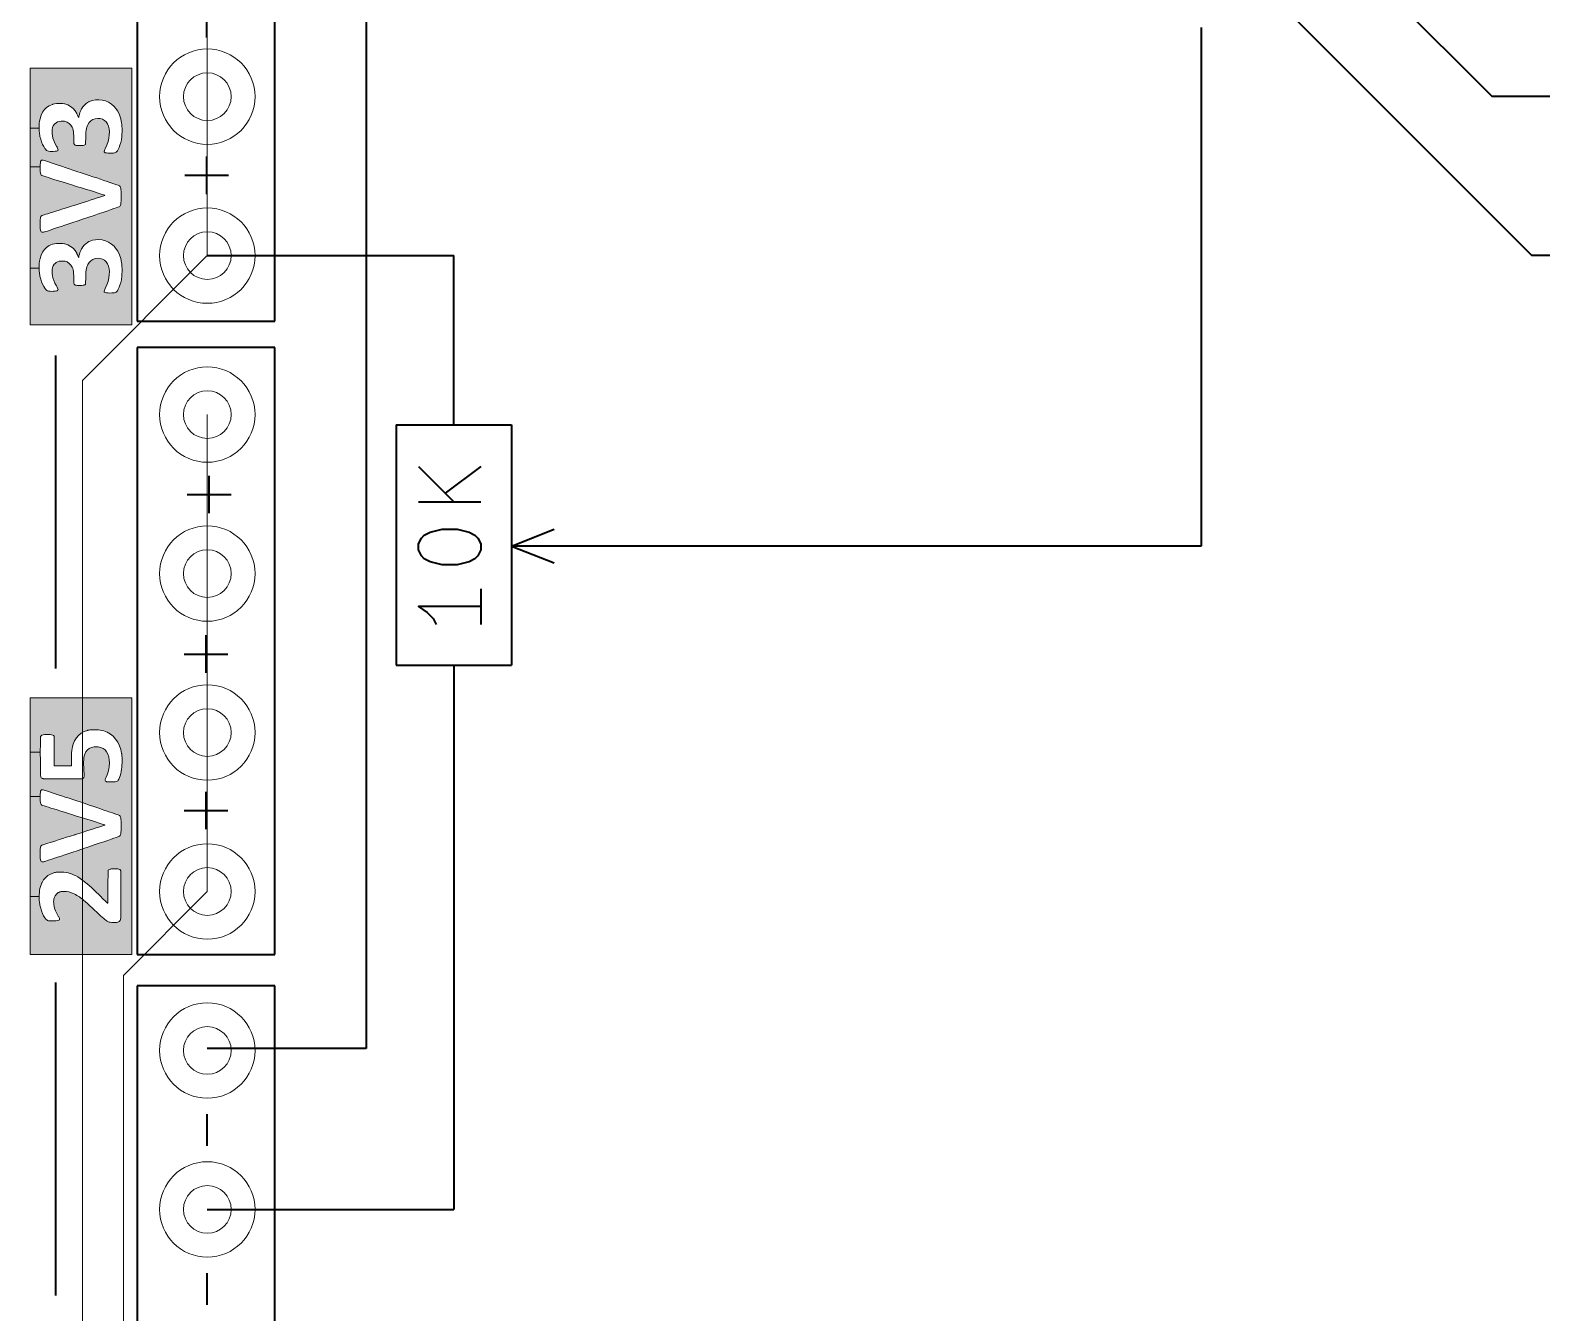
# Model space of a CAD drawing. Header units: millimetres. Extents: x 0 to 100, y -70 to 0.
# Drawn here: x 41.84 to 65.99, y -54.82 to -34.33 of the extents above; entities that cross this region are included whole.
import ezdxf

# ---------------------------------------------------------------- set-up
doc = ezdxf.new("R2010")
doc.units = ezdxf.units.MM
doc.layers.add('application board F.Cu', color=8, linetype='Continuous', lineweight=18, true_color=0x777779)
doc.layers.add('application board F.Silkscreen', color=18, linetype='Continuous', lineweight=40, true_color=0x000000)

msp = doc.modelspace()

# ---------------------------------------------------------------- hatches: boundary and pattern name
at = {"layer": 'application board F.Silkscreen', "lineweight": 0, "transparency": 33554687}
msp.add_hatch(color=256, dxfattribs=at).paths.add_polyline_path([(41.840269, -34.939627), (43.464467, -34.939627), (43.464467, -39.040372), (41.840269, -39.040372), (41.840269, -38.133614), (41.983349, -38.133614), (41.984986, -38.175696), (41.988233, -38.215421), (41.993009, -38.24996), (41.995803, -38.263788), (42.007632, -38.308303), (42.022034, -38.351442), (42.038281, -38.39155), (42.055648, -38.426975), (42.073407, -38.456062), (42.088529, -38.47484), (42.102156, -38.487167), (42.116766, -38.495876), (42.134181, -38.501427), (42.156221, -38.504279), (42.184708, -38.504895), (42.205454, -38.504388), (42.236512, -38.502491), (42.259103, -38.499092), (42.274157, -38.49386), (42.282605, -38.486465), (42.285378, -38.476577), (42.285384, -38.47599), (42.283149, -38.467927), (42.277088, -38.453788), (42.268165, -38.43567), (42.258883, -38.418408), (42.234098, -38.371507), (42.215295, -38.329746), (42.201937, -38.291397), (42.193488, -38.254729), (42.18941, -38.218014), (42.188854, -38.192759), (42.191092, -38.154267), (42.19747, -38.122597), (42.208652, -38.095759), (42.225305, -38.071763), (42.231794, -38.064471), (42.25291, -38.045068), (42.275182, -38.031801), (42.300845, -38.023824), (42.332136, -38.020289), (42.349414, -38.019921), (42.371984, -38.020159), (42.388188, -38.02128), (42.401127, -38.023894), (42.413902, -38.028612), (42.428481, -38.035485), (42.462453, -38.057368), (42.490405, -38.086491), (42.510277, -38.118871), (42.519284, -38.139992), (42.526109, -38.162816), (42.530986, -38.188933), (42.534148, -38.219933), (42.53583, -38.257406), (42.536271, -38.295487), (42.536344, -38.326059), (42.53661, -38.348647), (42.537242, -38.364738), (42.53841, -38.375818), (42.540288, -38.383374), (42.543047, -38.388893), (42.546859, -38.39386), (42.54777, -38.394928), (42.552656, -38.400278), (42.557694, -38.404), (42.564645, -38.406439), (42.575273, -38.407946), (42.591341, -38.408867), (42.614609, -38.409551), (42.62284, -38.409751), (42.657363, -38.409913), (42.683503, -38.40836), (42.702228, -38.404862), (42.714507, -38.399189), (42.721309, -38.391112), (42.722973, -38.386033), (42.723761, -38.378124), (42.724652, -38.362339), (42.725579, -38.340273), (42.72648, -38.31352), (42.727287, -38.283672), (42.727473, -38.275626), (42.72888, -38.231518), (42.731127, -38.195141), (42.734511, -38.16477), (42.739325, -38.138681), (42.745864, -38.115151), (42.754422, -38.092454), (42.761399, -38.076925), (42.782483, -38.042851), (42.809891, -38.015185), (42.842497, -37.994488), (42.879176, -37.981318), (42.918803, -37.976235), (42.957599, -37.979309), (42.994541, -37.990263), (43.02632, -38.008596), (43.052842, -38.033685), (43.07401, -38.064907), (43.089729, -38.101641), (43.099903, -38.143263), (43.104436, -38.189152), (43.103234, -38.238684), (43.096201, -38.291238), (43.083241, -38.34619), (43.064258, -38.402918), (43.039158, -38.4608), (43.033313, -38.472624), (43.025939, -38.4893), (43.021882, -38.502856), (43.021654, -38.509818), (43.027481, -38.518362), (43.039335, -38.524573), (43.058092, -38.52866), (43.084627, -38.530832), (43.111689, -38.531331), (43.143929, -38.530934), (43.168418, -38.529536), (43.186852, -38.526821), (43.200926, -38.522476), (43.212335, -38.516186), (43.218358, -38.511558), (43.232691, -38.495229), (43.247192, -38.470839), (43.261321, -38.439771), (43.274537, -38.403407), (43.286297, -38.363131), (43.296061, -38.320325), (43.29866, -38.306405), (43.303229, -38.272148), (43.306279, -38.231565), (43.307784, -38.187548), (43.307719, -38.142986), (43.306058, -38.100771), (43.302775, -38.063793), (43.300936, -38.050701), (43.286223, -37.982079), (43.265188, -37.919406), (43.238048, -37.863154), (43.205018, -37.813796), (43.17889, -37.783988), (43.137732, -37.748283), (43.0918, -37.719564), (43.042318, -37.698055), (42.990507, -37.683982), (42.937591, -37.677569), (42.884794, -37.679042), (42.833337, -37.688625), (42.784443, -37.706544), (42.777173, -37.710083), (42.754453, -37.724301), (42.729434, -37.744468), (42.704472, -37.768285), (42.681922, -37.793453), (42.66414, -37.817672), (42.660144, -37.824309), (42.646883, -37.851145), (42.634725, -37.881886), (42.625002, -37.912733), (42.619049, -37.939888), (42.618698, -37.942363), (42.615752, -37.957952), (42.612401, -37.96452), (42.608892, -37.961917), (42.605523, -37.950249), (42.602091, -37.939141), (42.595535, -37.922516), (42.587038, -37.903293), (42.583326, -37.89546), (42.557716, -37.853188), (42.524846, -37.816461), (42.485565, -37.785928), (42.440719, -37.762236), (42.391156, -37.746036), (42.386849, -37.745047), (42.359896, -37.740881), (42.327824, -37.738776), (42.293315, -37.738643), (42.259053, -37.740389), (42.227723, -37.743922), (42.202006, -37.749152), (42.19411, -37.75162), (42.145065, -37.773503), (42.102701, -37.801704), (42.066859, -37.836433), (42.037379, -37.877898), (42.037001, -37.878684), (42.014102, -37.92631), (41.996868, -37.981878), (41.988901, -38.02151), (41.985226, -38.053692), (41.983402, -38.092003), (41.983349, -38.133614), (41.840269, -38.133614), (41.840269, -36.515104), (41.997266, -36.515104), (41.998058, -36.552782), (42.000336, -36.587835), (42.003827, -36.614426), (42.008776, -36.633512), (42.015423, -36.64605), (42.023359, -36.652683), (42.02896, -36.654649), (42.043017, -36.659234), (42.06494, -36.666253), (42.09414, -36.675522), (42.130028, -36.686855), (42.172013, -36.700066), (42.219506, -36.714971), (42.271918, -36.731385), (42.328659, -36.749122), (42.38914, -36.767996), (42.45277, -36.787824), (42.51896, -36.808419), (42.531618, -36.812354), (42.598106, -36.833039), (42.662064, -36.852973), (42.72291, -36.871972), (42.780063, -36.889854), (42.832941, -36.906434), (42.880962, -36.921531), (42.923545, -36.93496), (42.960107, -36.946539), (42.990068, -36.956084), (43.012844, -36.963412), (43.027856, -36.96834), (43.034519, -36.970685), (43.0348, -36.970828), (43.03087, -36.972646), (43.018479, -36.977103), (42.998203, -36.984013), (42.970621, -36.993189), (42.936309, -37.004443), (42.895845, -37.017589), (42.849806, -37.03244), (42.79877, -37.04881), (42.743313, -37.066511), (42.684014, -37.085356), (42.62145, -37.10516), (42.556198, -37.125734), (42.551802, -37.127117), (42.485712, -37.147923), (42.421801, -37.168067), (42.360694, -37.18735), (42.303015, -37.205575), (42.249387, -37.222544), (42.200435, -37.238059), (42.156781, -37.251922), (42.119051, -37.263935), (42.087868, -37.2739), (42.063856, -37.28162), (42.047638, -37.286895), (42.039879, -37.289515), (42.027531, -37.294546), (42.017967, -37.300264), (42.010835, -37.307873), (42.00578, -37.318581), (42.002448, -37.333592), (42.000485, -37.354115), (41.999538, -37.381353), (41.999253, -37.416515), (41.999243, -37.428012), (41.999579, -37.468812), (42.000876, -37.500984), (42.003569, -37.525357), (42.008094, -37.542761), (42.014884, -37.554023), (42.024375, -37.559972), (42.037001, -37.561436), (42.053198, -37.559246), (42.066455, -37.556095), (42.074246, -37.553728), (42.090454, -37.548526), (42.114517, -37.540675), (42.145878, -37.530362), (42.183975, -37.517771), (42.228249, -37.50309), (42.27814, -37.486504), (42.33309, -37.4682), (42.392537, -37.448363), (42.455922, -37.42718), (42.522686, -37.404837), (42.592269, -37.38152), (42.66411, -37.357415), (42.677846, -37.352803), (42.774909, -37.320157), (42.863478, -37.290264), (42.943504, -37.26314), (43.014938, -37.238802), (43.077731, -37.217269), (43.131833, -37.198556), (43.177195, -37.18268), (43.213768, -37.169659), (43.241504, -37.15951), (43.260352, -37.15225), (43.270265, -37.147896), (43.271746, -37.146943), (43.278292, -37.138288), (43.283455, -37.126226), (43.28735, -37.109781), (43.290093, -37.087978), (43.291797, -37.059844), (43.292578, -37.024403), (43.292551, -36.98068), (43.29246, -36.971059), (43.291957, -36.933805), (43.291272, -36.904775), (43.290317, -36.882723), (43.289007, -36.866403), (43.287257, -36.854568), (43.284979, -36.845972), (43.283567, -36.842391), (43.275713, -36.82918), (43.26636, -36.819136), (43.264797, -36.818036), (43.258536, -36.815406), (43.243927, -36.810019), (43.221614, -36.802092), (43.192241, -36.791839), (43.156452, -36.779477), (43.11489, -36.765221), (43.111689, -36.764129), (43.068201, -36.749287), (43.017027, -36.73189), (42.962013, -36.713248), (42.903803, -36.693574), (42.84304, -36.673085), (42.78037, -36.651996), (42.716435, -36.630524), (42.651879, -36.608884), (42.587348, -36.587291), (42.523484, -36.565962), (42.460931, -36.545112), (42.400334, -36.524956), (42.342337, -36.505712), (42.287583, -36.487593), (42.236717, -36.470816), (42.190383, -36.455597), (42.149224, -36.44215), (42.113884, -36.430693), (42.085008, -36.421441), (42.063239, -36.414609), (42.049222, -36.410414), (42.043885, -36.409081), (42.029142, -36.408293), (42.019857, -36.410954), (42.014063, -36.415959), (42.007014, -36.429221), (42.001788, -36.45082), (41.998501, -36.479774), (41.997266, -36.515104), (41.840269, -36.515104), (41.840269, -35.898566), (41.983349, -35.898566), (41.984986, -35.940648), (41.988233, -35.980373), (41.993009, -36.014911), (41.995803, -36.028739), (42.007632, -36.073255), (42.022034, -36.116393), (42.038281, -36.156502), (42.055648, -36.191926), (42.073407, -36.221014), (42.088529, -36.239792), (42.102156, -36.252119), (42.116766, -36.260827), (42.134181, -36.266378), (42.156221, -36.269231), (42.184708, -36.269846), (42.205454, -36.26934), (42.236512, -36.267442), (42.259103, -36.264043), (42.274157, -36.258811), (42.282605, -36.251417), (42.285378, -36.241528), (42.285384, -36.240942), (42.283149, -36.232878), (42.277088, -36.21874), (42.268165, -36.200622), (42.258883, -36.183359), (42.234098, -36.136458), (42.215295, -36.094698), (42.201937, -36.056349), (42.193488, -36.019681), (42.18941, -35.982965), (42.188854, -35.95771), (42.191092, -35.919219), (42.19747, -35.887549), (42.208652, -35.86071), (42.225305, -35.836714), (42.231794, -35.829423), (42.25291, -35.810019), (42.275182, -35.796752), (42.300845, -35.788775), (42.332136, -35.78524), (42.349414, -35.784873), (42.371984, -35.785111), (42.388188, -35.786232), (42.401127, -35.788846), (42.413902, -35.793564), (42.428481, -35.800437), (42.462453, -35.82232), (42.490405, -35.851442), (42.510277, -35.883823), (42.519284, -35.904944), (42.526109, -35.927768), (42.530986, -35.953885), (42.534148, -35.984885), (42.53583, -36.022357), (42.536271, -36.060438), (42.536344, -36.091011), (42.53661, -36.113599), (42.537242, -36.12969), (42.53841, -36.14077), (42.540288, -36.148326), (42.543047, -36.153844), (42.546859, -36.158812), (42.54777, -36.159879), (42.552656, -36.16523), (42.557694, -36.168951), (42.564645, -36.171391), (42.575273, -36.172897), (42.591341, -36.173818), (42.614609, -36.174502), (42.62284, -36.174703), (42.657363, -36.174865), (42.683503, -36.173312), (42.702228, -36.169813), (42.714507, -36.16414), (42.721309, -36.156063), (42.722973, -36.150985), (42.723761, -36.143075), (42.724652, -36.127291), (42.725579, -36.105225), (42.72648, -36.078471), (42.727287, -36.048624), (42.727473, -36.040578), (42.72888, -35.99647), (42.731127, -35.960092), (42.734511, -35.929721), (42.739325, -35.903633), (42.745864, -35.880102), (42.754422, -35.857406), (42.761399, -35.841876), (42.782483, -35.807803), (42.809891, -35.780137), (42.842497, -35.759439), (42.879176, -35.746269), (42.918803, -35.741187), (42.957599, -35.74426), (42.994541, -35.755214), (43.02632, -35.773547), (43.052842, -35.798636), (43.07401, -35.829859), (43.089729, -35.866592), (43.099903, -35.908215), (43.104436, -35.954103), (43.103234, -36.003636), (43.096201, -36.056189), (43.083241, -36.111141), (43.064258, -36.16787), (43.039158, -36.225752), (43.033313, -36.237575), (43.025939, -36.254252), (43.021882, -36.267807), (43.021654, -36.274769), (43.027481, -36.283314), (43.039335, -36.289525), (43.058092, -36.293612), (43.084627, -36.295783), (43.111689, -36.296282), (43.143929, -36.295886), (43.168418, -36.294488), (43.186852, -36.291773), (43.200926, -36.287428), (43.212335, -36.281138), (43.218358, -36.276509), (43.232691, -36.26018), (43.247192, -36.23579), (43.261321, -36.204722), (43.274537, -36.168359), (43.286297, -36.128083), (43.296061, -36.085277), (43.29866, -36.071357), (43.303229, -36.0371), (43.306279, -35.996517), (43.307784, -35.9525), (43.307719, -35.907938), (43.306058, -35.865723), (43.302775, -35.828745), (43.300936, -35.815652), (43.286223, -35.74703), (43.265188, -35.684357), (43.238048, -35.628105), (43.205018, -35.578747), (43.17889, -35.548939), (43.137732, -35.513235), (43.0918, -35.484515), (43.042318, -35.463007), (42.990507, -35.448933), (42.937591, -35.442521), (42.884794, -35.443994), (42.833337, -35.453577), (42.784443, -35.471496), (42.777173, -35.475034), (42.754453, -35.489252), (42.729434, -35.50942), (42.704472, -35.533237), (42.681922, -35.558404), (42.66414, -35.582624), (42.660144, -35.589261), (42.646883, -35.616097), (42.634725, -35.646837), (42.625002, -35.677684), (42.619049, -35.70484), (42.618698, -35.707314), (42.615752, -35.722904), (42.612401, -35.729471), (42.608892, -35.726868), (42.605523, -35.7152), (42.602091, -35.704092), (42.595535, -35.687467), (42.587038, -35.668244), (42.583326, -35.660412), (42.557716, -35.61814), (42.524846, -35.581413), (42.485565, -35.550879), (42.440719, -35.527188), (42.391156, -35.510988), (42.386849, -35.509998), (42.359896, -35.505832), (42.327824, -35.503728), (42.293315, -35.503594), (42.259053, -35.50534), (42.227723, -35.508874), (42.202006, -35.514103), (42.19411, -35.516571), (42.145065, -35.538455), (42.102701, -35.566656), (42.066859, -35.601384), (42.037379, -35.642849), (42.014102, -35.691261), (41.996868, -35.74683), (41.988901, -35.786462), (41.985226, -35.818643), (41.983402, -35.856954), (41.983349, -35.898566), (41.840269, -35.898566)], flags=0)
at = {"layer": 'application board F.Silkscreen', "lineweight": 5, "transparency": 33554687}
msp.add_hatch(color=256, dxfattribs=at).paths.add_polyline_path([(41.840269, -44.999627), (43.464467, -44.999627), (43.464467, -49.100372), (41.840269, -49.100372), (41.840269, -48.174627), (41.984902, -48.174627), (41.984979, -48.208568), (41.985502, -48.235221), (41.986638, -48.256762), (41.988557, -48.27537), (41.991428, -48.293221), (41.995419, -48.312495), (41.9957, -48.313751), (42.007508, -48.359799), (42.021761, -48.404327), (42.037794, -48.445774), (42.05494, -48.482578), (42.072534, -48.513179), (42.089909, -48.536016), (42.09099, -48.537167), (42.102999, -48.548014), (42.116358, -48.555853), (42.132684, -48.561039), (42.153596, -48.563928), (42.180713, -48.564875), (42.214355, -48.56428), (42.250106, -48.562307), (42.276987, -48.558714), (42.295528, -48.553051), (42.306256, -48.544868), (42.309699, -48.533715), (42.306387, -48.519144), (42.296848, -48.500703), (42.294149, -48.496369), (42.277925, -48.468817), (42.26149, -48.437327), (42.246387, -48.405121), (42.234157, -48.375423), (42.228575, -48.359302), (42.222436, -48.333812), (42.217809, -48.30319), (42.215675, -48.278236), (42.214728, -48.253474), (42.215254, -48.234649), (42.21757, -48.218297), (42.221993, -48.200957), (42.223076, -48.197334), (42.238097, -48.162684), (42.260165, -48.134346), (42.289214, -48.112397), (42.298574, -48.107415), (42.310902, -48.101702), (42.321818, -48.09791), (42.333773, -48.09565), (42.349221, -48.094535), (42.370614, -48.094178), (42.382457, -48.094161), (42.42241, -48.095692), (42.457475, -48.10079), (42.491113, -48.110293), (42.526786, -48.125036), (42.543252, -48.133014), (42.564877, -48.144153), (42.585204, -48.155401), (42.604988, -48.167362), (42.624983, -48.180639), (42.645943, -48.195835), (42.668624, -48.213555), (42.69378, -48.234401), (42.722165, -48.258978), (42.754535, -48.287889), (42.791643, -48.321737), (42.834244, -48.361126), (42.869533, -48.393995), (42.902697, -48.424807), (42.934614, -48.454188), (42.964437, -48.481377), (42.99132, -48.505614), (43.014415, -48.526138), (43.032876, -48.54219), (43.045855, -48.553009), (43.051024, -48.556926), (43.069171, -48.567788), (43.088821, -48.577254), (43.101077, -48.581786), (43.118505, -48.585221), (43.142116, -48.587564), (43.16894, -48.588765), (43.196007, -48.588774), (43.220347, -48.587538), (43.238991, -48.585007), (43.242261, -48.584209), (43.26278, -48.573956), (43.27787, -48.557114), (43.284577, -48.540736), (43.285161, -48.533631), (43.28573, -48.5178), (43.286274, -48.49399), (43.286786, -48.462944), (43.287257, -48.425409), (43.287681, -48.382129), (43.28805, -48.333849), (43.288354, -48.281316), (43.288587, -48.225273), (43.288741, -48.166467), (43.288777, -48.143188), (43.288855, -48.073927), (43.288894, -48.013516), (43.28888, -47.961334), (43.288802, -47.916759), (43.288648, -47.879172), (43.288404, -47.847952), (43.288059, -47.822476), (43.2876, -47.802126), (43.287015, -47.78628), (43.286291, -47.774316), (43.285416, -47.765615), (43.284377, -47.759556), (43.283163, -47.755517), (43.281761, -47.752878), (43.280975, -47.751878), (43.271349, -47.743835), (43.257813, -47.7381), (43.238964, -47.734387), (43.213402, -47.73241), (43.183015, -47.731879), (43.15755, -47.732089), (43.13928, -47.732925), (43.125936, -47.734694), (43.115249, -47.737703), (43.104948, -47.742261), (43.104406, -47.742533), (43.083277, -47.753188), (43.082054, -48.017179), (43.081764, -48.066194), (43.081372, -48.112256), (43.080891, -48.154516), (43.080338, -48.192123), (43.079729, -48.22423), (43.079078, -48.249986), (43.0784, -48.268544), (43.077713, -48.279054), (43.07725, -48.28117), (43.072936, -48.277963), (43.063107, -48.269045), (43.048876, -48.255476), (43.031352, -48.238313), (43.01218, -48.219155), (42.94542, -48.152625), (42.884015, -48.093152), (42.827479, -48.040336), (42.775331, -47.993776), (42.727086, -47.953072), (42.682261, -47.917822), (42.640373, -47.887628), (42.600938, -47.862087), (42.563473, -47.840801), (42.543046, -47.830528), (42.509039, -47.815196), (42.478255, -47.80376), (42.448057, -47.795618), (42.41581, -47.79017), (42.37888, -47.786816), (42.344383, -47.785242), (42.314098, -47.784425), (42.290999, -47.784307), (42.272816, -47.785036), (42.257281, -47.786757), (42.242124, -47.789618), (42.229265, -47.792694), (42.188646, -47.805004), (42.154382, -47.820402), (42.123463, -47.840575), (42.092877, -47.867212), (42.088212, -47.87179), (42.068589, -47.892138), (42.053956, -47.909833), (42.041929, -47.92816), (42.037001, -47.937443), (42.03012, -47.950405), (42.02799, -47.954756), (42.013718, -47.98614), (42.002849, -48.015321), (41.994967, -48.044423), (41.989657, -48.07557), (41.986501, -48.110883), (41.985084, -48.152486), (41.984902, -48.174627), (41.840269, -48.174627), (41.840269, -46.575104), (41.997266, -46.575104), (41.998058, -46.612782), (42.000336, -46.647835), (42.003827, -46.674426), (42.008776, -46.693512), (42.015423, -46.70605), (42.023359, -46.712683), (42.02896, -46.714649), (42.043017, -46.719234), (42.06494, -46.726253), (42.09414, -46.735522), (42.130028, -46.746855), (42.172013, -46.760066), (42.219506, -46.774971), (42.271918, -46.791385), (42.328659, -46.809122), (42.38914, -46.827996), (42.45277, -46.847824), (42.51896, -46.868419), (42.531618, -46.872354), (42.598106, -46.893039), (42.662064, -46.912973), (42.72291, -46.931972), (42.780063, -46.949854), (42.832941, -46.966434), (42.880962, -46.981531), (42.923545, -46.99496), (42.960107, -47.006539), (42.990068, -47.016084), (43.012844, -47.023412), (43.027856, -47.02834), (43.034519, -47.030685), (43.0348, -47.030828), (43.03087, -47.032646), (43.018479, -47.037103), (42.998203, -47.044013), (42.970621, -47.053189), (42.936309, -47.064443), (42.895845, -47.077589), (42.849806, -47.09244), (42.79877, -47.10881), (42.743313, -47.126511), (42.684014, -47.145356), (42.62145, -47.16516), (42.556198, -47.185734), (42.551802, -47.187117), (42.485712, -47.207923), (42.421801, -47.228067), (42.360694, -47.24735), (42.303015, -47.265575), (42.249387, -47.282544), (42.200435, -47.298059), (42.156781, -47.311922), (42.119051, -47.323935), (42.087868, -47.3339), (42.063856, -47.34162), (42.047638, -47.346895), (42.039879, -47.349515), (42.027531, -47.354546), (42.017967, -47.360264), (42.010835, -47.367873), (42.00578, -47.378581), (42.002448, -47.393592), (42.000485, -47.414115), (41.999538, -47.441353), (41.999253, -47.476515), (41.999243, -47.488012), (41.999579, -47.528812), (42.000876, -47.560984), (42.003569, -47.585357), (42.008094, -47.602761), (42.014884, -47.614023), (42.024375, -47.619972), (42.037001, -47.621436), (42.053198, -47.619246), (42.066455, -47.616095), (42.074246, -47.613728), (42.090454, -47.608526), (42.114517, -47.600675), (42.145878, -47.590362), (42.183975, -47.577771), (42.228249, -47.56309), (42.27814, -47.546504), (42.33309, -47.5282), (42.392537, -47.508363), (42.455922, -47.48718), (42.522686, -47.464837), (42.592269, -47.44152), (42.66411, -47.417415), (42.677846, -47.412803), (42.774909, -47.380157), (42.863478, -47.350264), (42.943504, -47.32314), (43.014938, -47.298802), (43.077731, -47.277269), (43.131833, -47.258556), (43.177195, -47.24268), (43.213768, -47.229659), (43.241504, -47.21951), (43.260352, -47.21225), (43.270265, -47.207896), (43.271746, -47.206943), (43.278292, -47.198288), (43.283455, -47.186226), (43.28735, -47.169781), (43.290093, -47.147978), (43.291797, -47.119844), (43.292578, -47.084403), (43.292551, -47.04068), (43.29246, -47.031059), (43.291957, -46.993805), (43.291272, -46.964775), (43.290317, -46.942723), (43.289007, -46.926403), (43.287257, -46.914568), (43.284979, -46.905972), (43.283567, -46.902391), (43.275713, -46.88918), (43.26636, -46.879136), (43.264797, -46.878036), (43.258536, -46.875406), (43.243927, -46.870019), (43.221614, -46.862092), (43.192241, -46.851839), (43.156452, -46.839477), (43.11489, -46.825221), (43.0984, -46.819593), (43.068201, -46.809287), (43.017027, -46.79189), (42.962013, -46.773248), (42.903803, -46.753574), (42.84304, -46.733085), (42.78037, -46.711996), (42.716435, -46.690524), (42.651879, -46.668884), (42.587348, -46.647291), (42.523484, -46.625962), (42.460931, -46.605112), (42.400334, -46.584956), (42.342337, -46.565712), (42.287583, -46.547593), (42.236717, -46.530816), (42.190383, -46.515597), (42.149224, -46.50215), (42.113884, -46.490693), (42.085008, -46.481441), (42.063239, -46.474609), (42.049222, -46.470414), (42.043885, -46.469081), (42.029142, -46.468293), (42.019857, -46.470954), (42.014063, -46.475959), (42.007014, -46.489221), (42.001788, -46.51082), (41.998501, -46.539774), (41.997266, -46.575104), (41.840269, -46.575104), (41.840269, -45.866531), (42.001565, -45.866531), (42.001689, -45.914568), (42.001941, -45.963153), (42.002315, -46.011308), (42.002804, -46.058057), (42.003405, -46.102423), (42.004112, -46.14343), (42.004919, -46.180101), (42.005821, -46.211459), (42.006812, -46.236529), (42.007888, -46.254332), (42.009042, -46.263893), (42.009351, -46.264901), (42.017444, -46.275908), (42.02948, -46.285539), (42.03066, -46.28621), (42.034267, -46.287919), (42.038833, -46.289384), (42.045068, -46.290623), (42.053682, -46.291655), (42.065388, -46.292499), (42.080894, -46.293174), (42.100913, -46.293697), (42.126154, -46.294089), (42.157328, -46.294368), (42.195146, -46.294552), (42.24032, -46.29466), (42.293558, -46.294711), (42.354046, -46.294724), (42.407515, -46.294669), (42.458432, -46.294511), (42.505964, -46.29426), (42.54928, -46.293924), (42.587549, -46.293514), (42.619941, -46.293038), (42.645625, -46.292505), (42.663768, -46.291926), (42.673542, -46.29131), (42.674774, -46.291104), (42.687619, -46.284306), (42.696011, -46.271772), (42.70028, -46.252551), (42.700754, -46.22569), (42.700282, -46.217123), (42.697052, -46.161946), (42.694916, -46.110121), (42.693876, -46.062736), (42.693939, -46.020884), (42.695109, -45.985654), (42.697389, -45.958138), (42.699121, -45.946681), (42.711337, -45.900974), (42.729341, -45.862753), (42.753194, -45.831961), (42.782957, -45.80854), (42.81869, -45.792435), (42.860455, -45.783589), (42.874925, -45.782293), (42.923358, -45.782938), (42.966322, -45.791268), (43.003702, -45.807155), (43.03538, -45.830471), (43.061241, -45.861087), (43.081168, -45.898876), (43.095045, -45.94371), (43.102756, -45.99546), (43.104421, -46.035125), (43.100771, -46.102644), (43.088993, -46.16657), (43.068648, -46.228845), (43.05166, -46.267225), (43.041151, -46.29054), (43.035862, -46.3075), (43.035812, -46.319665), (43.04102, -46.328596), (43.051505, -46.335852), (43.052498, -46.336369), (43.060141, -46.339656), (43.069198, -46.34191), (43.08138, -46.343264), (43.0984, -46.343852), (43.12197, -46.343808), (43.143317, -46.343472), (43.175242, -46.342628), (43.199265, -46.341037), (43.216952, -46.338058), (43.229873, -46.333047), (43.239594, -46.325365), (43.247683, -46.314368), (43.255708, -46.299415), (43.256918, -46.296964), (43.266345, -46.274301), (43.276101, -46.244776), (43.285484, -46.210941), (43.293791, -46.175346), (43.30032, -46.140545), (43.300815, -46.137418), (43.304057, -46.109173), (43.306263, -46.074476), (43.307428, -46.035911), (43.307549, -45.996062), (43.306625, -45.957514), (43.30465, -45.922851), (43.301623, -45.894658), (43.301121, -45.891413), (43.286515, -45.825287), (43.265143, -45.763949), (43.237426, -45.707979), (43.203787, -45.657957), (43.164647, -45.614465), (43.120428, -45.578083), (43.071553, -45.549392), (43.043982, -45.537533), (43.013745, -45.526796), (42.986522, -45.519057), (42.959635, -45.513883), (42.930407, -45.510838), (42.896162, -45.509487), (42.87019, -45.509311), (42.838519, -45.509594), (42.814039, -45.510459), (42.794479, -45.512115), (42.777567, -45.514766), (42.761031, -45.518621), (42.757554, -45.519558), (42.70357, -45.538859), (42.65566, -45.565413), (42.61393, -45.599114), (42.578488, -45.63986), (42.549442, -45.687547), (42.527031, -45.741676), (42.517078, -45.77461), (42.509531, -45.807328), (42.504179, -45.84168), (42.500809, -45.879516), (42.499209, -45.922687), (42.499166, -45.973043), (42.499314, -45.98338), (42.500946, -46.084004), (42.223826, -46.084004), (42.223826, -45.611164), (42.211654, -45.60159), (42.198941, -45.594406), (42.181109, -45.58933), (42.156953, -45.586168), (42.12527, -45.58473), (42.105238, -45.5846), (42.070757, -45.585822), (42.044559, -45.589449), (42.02569, -45.595813), (42.013194, -45.605246), (42.006114, -45.618081), (42.005794, -45.619124), (42.004707, -45.627626), (42.00379, -45.644488), (42.003039, -45.668733), (42.002446, -45.699386), (42.002008, -45.735468), (42.001719, -45.776004), (42.001573, -45.820018), (42.001565, -45.866531), (41.840269, -45.866531)], flags=0)

# ---------------------------------------------------------------- linework, layer by layer
at = {"layer": 'application board F.Cu', "flags": 128}
for points in [[(44.67, -37.934), (44.67, -30.314)], [(42.673, -39.931), (44.67, -37.934)], [(42.673, -62.737), (42.673, -39.931)], [(44.67, -43.014), (44.67, -40.474)], [(44.67, -45.554), (44.67, -43.014)], [(44.67, -48.094), (44.67, -45.554)], [(43.33, -49.434), (44.67, -48.094)], [(43.33, -59.73), (43.33, -49.434)]]:
    msp.add_lwpolyline(points, dxfattribs=at)
at = {"layer": 'application board F.Cu'}
for centre, radius in [((44.67, -35.394), 0.762), ((44.67, -35.394), 0.381), ((44.67, -37.934), 0.762), ((44.67, -37.934), 0.381), ((44.67, -40.474), 0.762), ((44.67, -40.474), 0.381), ((44.67, -43.014), 0.762), ((44.67, -43.014), 0.381), ((44.67, -45.554), 0.762), ((44.67, -45.554), 0.381), ((44.67, -48.094), 0.762), ((44.67, -48.094), 0.381), ((44.67, -50.634), 0.762), ((44.67, -50.634), 0.381), ((44.67, -53.174), 0.762), ((44.67, -53.174), 0.381)]:
    msp.add_circle(centre, radius, dxfattribs=at)
at = {"layer": 'application board F.Silkscreen'}
for p, q in [((52.5, -22.694), (65.2, -35.394)), ((52, -24.097719), (65.836281, -37.934)), ((47.21, -27.774), (47.21, -50.604279)), ((60.550359, -34.287), (60.550359, -42.577608)), ((90.39, -35.394), (65.2, -35.394)), ((44.67, -37.934), (48.609436, -37.934)), ((48.60659, -40.64), (48.609436, -37.934)), ((90.39, -37.934), (65.83, -37.934)), ((47.69, -40.64), (49.53, -40.64)), ((49.53, -42.577608), (50.21061, -42.306192)), ((60.550359, -42.577608), (49.529982, -42.577608)), ((49.53, -42.577608), (50.21061, -42.840399)), ((47.69, -44.48), (49.53, -44.48)), ((48.61, -44.48), (48.60661, -53.174)), ((47.21, -50.604279), (44.669832, -50.604279)), ((44.67, -53.174), (48.60697, -53.174))]:
    msp.add_line(p, q, dxfattribs=at)
at = {"layer": 'application board F.Silkscreen', "flags": 128}
for points in [[(43.55, -29.28), (43.55, -38.98)], [(45.75, -38.98), (45.75, -29.28)], [(44.66, -34.45), (44.66, -33.85)], [(44.66, -36.95), (44.66, -36.35)], [(44.31, -36.65), (45.01, -36.65)], [(43.55, -38.98), (45.75, -38.98)], [(42.25, -44.53), (42.25, -39.53)], [(45.75, -39.4), (43.55, -39.4)], [(43.55, -39.4), (43.55, -49.1)], [(45.75, -49.1), (45.75, -39.4)], [(47.69, -40.64), (47.69, -44.48)], [(49.53, -40.64), (49.53, -44.48)], [(44.7, -42.05), (44.7, -41.45)], [(48.04198, -41.303095), (48.613409, -41.874523)], [(49.04198, -41.303095), (48.470552, -41.731666)], [(44.35, -41.75), (45.05, -41.75)], [(49.04198, -41.874523), (48.04198, -41.874523)], [(48.04198, -42.636428), (48.04198, -42.54119), (48.0896, -42.445952), (48.137219, -42.398333), (48.232457, -42.350714), (48.422933, -42.303095), (48.661028, -42.303095), (48.851504, -42.350714), (48.946742, -42.398333), (48.994361, -42.445952), (49.04198, -42.54119), (49.04198, -42.636428), (48.994361, -42.731666), (48.946742, -42.779285), (48.851504, -42.826904), (48.661028, -42.874523), (48.422933, -42.874523), (48.232457, -42.826904), (48.137219, -42.779285), (48.0896, -42.731666), (48.04198, -42.636428)], [(49.04198, -43.255476), (49.04198, -43.826904)], [(49.04198, -43.54119), (48.04198, -43.54119), (48.184838, -43.636428), (48.280076, -43.731666), (48.327695, -43.826904)], [(44.65, -44.6), (44.65, -44)], [(44.3, -44.3), (45, -44.3)], [(44.65, -47.1), (44.65, -46.5)], [(44.3, -46.8), (45, -46.8)], [(43.55, -49.1), (45.75, -49.1)], [(42.25, -54.55), (42.25, -49.55)], [(45.75, -49.6), (43.55, -49.6)], [(43.55, -49.6), (43.55, -59.3)], [(45.75, -59.3), (45.75, -49.6)], [(44.67, -52.158), (44.67, -51.65)], [(44.67, -54.698), (44.67, -54.19)]]:
    msp.add_lwpolyline(points, dxfattribs=at)
at = {"layer": 'application board F.Silkscreen', "lineweight": 0, "flags": 128}
for points in [[(41.840269, -34.939627), (43.464467, -34.939627), (43.464467, -39.040372), (41.840269, -39.040372), (41.840269, -38.133614), (41.983349, -38.133614), (41.984986, -38.175696), (41.988233, -38.215421), (41.993009, -38.24996), (41.995803, -38.263788), (42.007632, -38.308303), (42.022034, -38.351442), (42.038281, -38.39155), (42.055648, -38.426975), (42.073407, -38.456062), (42.088529, -38.47484), (42.102156, -38.487167), (42.116766, -38.495876), (42.134181, -38.501427), (42.156221, -38.504279), (42.184708, -38.504895), (42.205454, -38.504388), (42.236512, -38.502491), (42.259103, -38.499092), (42.274157, -38.49386), (42.282605, -38.486465), (42.285378, -38.476577), (42.285384, -38.47599), (42.283149, -38.467927), (42.277088, -38.453788), (42.268165, -38.43567), (42.258883, -38.418408), (42.234098, -38.371507), (42.215295, -38.329746), (42.201937, -38.291397), (42.193488, -38.254729), (42.18941, -38.218014), (42.188854, -38.192759), (42.191092, -38.154267), (42.19747, -38.122597), (42.208652, -38.095759), (42.225305, -38.071763), (42.231794, -38.064471), (42.25291, -38.045068), (42.275182, -38.031801), (42.300845, -38.023824), (42.332136, -38.020289), (42.349414, -38.019921), (42.371984, -38.020159), (42.388188, -38.02128), (42.401127, -38.023894), (42.413902, -38.028612), (42.428481, -38.035485), (42.462453, -38.057368), (42.490405, -38.086491), (42.510277, -38.118871), (42.519284, -38.139992), (42.526109, -38.162816), (42.530986, -38.188933), (42.534148, -38.219933), (42.53583, -38.257406), (42.536271, -38.295487), (42.536344, -38.326059), (42.53661, -38.348647), (42.537242, -38.364738), (42.53841, -38.375818), (42.540288, -38.383374), (42.543047, -38.388893), (42.546859, -38.39386), (42.54777, -38.394928), (42.552656, -38.400278), (42.557694, -38.404), (42.564645, -38.406439), (42.575273, -38.407946), (42.591341, -38.408867), (42.614609, -38.409551), (42.62284, -38.409751), (42.657363, -38.409913), (42.683503, -38.40836), (42.702228, -38.404862), (42.714507, -38.399189), (42.721309, -38.391112), (42.722973, -38.386033), (42.723761, -38.378124), (42.724652, -38.362339), (42.725579, -38.340273), (42.72648, -38.31352), (42.727287, -38.283672), (42.727473, -38.275626), (42.72888, -38.231518), (42.731127, -38.195141), (42.734511, -38.16477), (42.739325, -38.138681), (42.745864, -38.115151), (42.754422, -38.092454), (42.761399, -38.076925), (42.782483, -38.042851), (42.809891, -38.015185), (42.842497, -37.994488), (42.879176, -37.981318), (42.918803, -37.976235), (42.957599, -37.979309), (42.994541, -37.990263), (43.02632, -38.008596), (43.052842, -38.033685), (43.07401, -38.064907), (43.089729, -38.101641), (43.099903, -38.143263), (43.104436, -38.189152), (43.103234, -38.238684), (43.096201, -38.291238), (43.083241, -38.34619), (43.064258, -38.402918), (43.039158, -38.4608), (43.033313, -38.472624), (43.025939, -38.4893), (43.021882, -38.502856), (43.021654, -38.509818), (43.027481, -38.518362), (43.039335, -38.524573), (43.058092, -38.52866), (43.084627, -38.530832), (43.111689, -38.531331), (43.143929, -38.530934), (43.168418, -38.529536), (43.186852, -38.526821), (43.200926, -38.522476), (43.212335, -38.516186), (43.218358, -38.511558), (43.232691, -38.495229), (43.247192, -38.470839), (43.261321, -38.439771), (43.274537, -38.403407), (43.286297, -38.363131), (43.296061, -38.320325), (43.29866, -38.306405), (43.303229, -38.272148), (43.306279, -38.231565), (43.307784, -38.187548), (43.307719, -38.142986), (43.306058, -38.100771), (43.302775, -38.063793), (43.300936, -38.050701), (43.286223, -37.982079), (43.265188, -37.919406), (43.238048, -37.863154), (43.205018, -37.813796), (43.17889, -37.783988), (43.137732, -37.748283), (43.0918, -37.719564), (43.042318, -37.698055), (42.990507, -37.683982), (42.937591, -37.677569), (42.884794, -37.679042), (42.833337, -37.688625), (42.784443, -37.706544), (42.777173, -37.710083), (42.754453, -37.724301), (42.729434, -37.744468), (42.704472, -37.768285), (42.681922, -37.793453), (42.66414, -37.817672), (42.660144, -37.824309), (42.646883, -37.851145), (42.634725, -37.881886), (42.625002, -37.912733), (42.619049, -37.939888), (42.618698, -37.942363), (42.615752, -37.957952), (42.612401, -37.96452), (42.608892, -37.961917), (42.605523, -37.950249), (42.602091, -37.939141), (42.595535, -37.922516), (42.587038, -37.903293), (42.583326, -37.89546), (42.557716, -37.853188), (42.524846, -37.816461), (42.485565, -37.785928), (42.440719, -37.762236), (42.391156, -37.746036), (42.386849, -37.745047), (42.359896, -37.740881), (42.327824, -37.738776), (42.293315, -37.738643), (42.259053, -37.740389), (42.227723, -37.743922), (42.202006, -37.749152), (42.19411, -37.75162), (42.145065, -37.773503), (42.102701, -37.801704), (42.066859, -37.836433), (42.037379, -37.877898), (42.037001, -37.878684), (42.014102, -37.92631), (41.996868, -37.981878), (41.988901, -38.02151), (41.985226, -38.053692), (41.983402, -38.092003), (41.983349, -38.133614), (41.840269, -38.133614), (41.840269, -36.515104), (41.997266, -36.515104), (41.998058, -36.552782), (42.000336, -36.587835), (42.003827, -36.614426), (42.008776, -36.633512), (42.015423, -36.64605), (42.023359, -36.652683), (42.02896, -36.654649), (42.043017, -36.659234), (42.06494, -36.666253), (42.09414, -36.675522), (42.130028, -36.686855), (42.172013, -36.700066), (42.219506, -36.714971), (42.271918, -36.731385), (42.328659, -36.749122), (42.38914, -36.767996), (42.45277, -36.787824), (42.51896, -36.808419), (42.531618, -36.812354), (42.598106, -36.833039), (42.662064, -36.852973), (42.72291, -36.871972), (42.780063, -36.889854), (42.832941, -36.906434), (42.880962, -36.921531), (42.923545, -36.93496), (42.960107, -36.946539), (42.990068, -36.956084), (43.012844, -36.963412), (43.027856, -36.96834), (43.034519, -36.970685), (43.0348, -36.970828), (43.03087, -36.972646), (43.018479, -36.977103), (42.998203, -36.984013), (42.970621, -36.993189), (42.936309, -37.004443), (42.895845, -37.017589), (42.849806, -37.03244), (42.79877, -37.04881), (42.743313, -37.066511), (42.684014, -37.085356), (42.62145, -37.10516), (42.556198, -37.125734), (42.551802, -37.127117), (42.485712, -37.147923), (42.421801, -37.168067), (42.360694, -37.18735), (42.303015, -37.205575), (42.249387, -37.222544), (42.200435, -37.238059), (42.156781, -37.251922), (42.119051, -37.263935), (42.087868, -37.2739), (42.063856, -37.28162), (42.047638, -37.286895), (42.039879, -37.289515), (42.027531, -37.294546), (42.017967, -37.300264), (42.010835, -37.307873), (42.00578, -37.318581), (42.002448, -37.333592), (42.000485, -37.354115), (41.999538, -37.381353), (41.999253, -37.416515), (41.999243, -37.428012), (41.999579, -37.468812), (42.000876, -37.500984), (42.003569, -37.525357), (42.008094, -37.542761), (42.014884, -37.554023), (42.024375, -37.559972), (42.037001, -37.561436), (42.053198, -37.559246), (42.066455, -37.556095), (42.074246, -37.553728), (42.090454, -37.548526), (42.114517, -37.540675), (42.145878, -37.530362), (42.183975, -37.517771), (42.228249, -37.50309), (42.27814, -37.486504), (42.33309, -37.4682), (42.392537, -37.448363), (42.455922, -37.42718), (42.522686, -37.404837), (42.592269, -37.38152), (42.66411, -37.357415), (42.677846, -37.352803), (42.774909, -37.320157), (42.863478, -37.290264), (42.943504, -37.26314), (43.014938, -37.238802), (43.077731, -37.217269), (43.131833, -37.198556), (43.177195, -37.18268), (43.213768, -37.169659), (43.241504, -37.15951), (43.260352, -37.15225), (43.270265, -37.147896), (43.271746, -37.146943), (43.278292, -37.138288), (43.283455, -37.126226), (43.28735, -37.109781), (43.290093, -37.087978), (43.291797, -37.059844), (43.292578, -37.024403), (43.292551, -36.98068), (43.29246, -36.971059), (43.291957, -36.933805), (43.291272, -36.904775), (43.290317, -36.882723), (43.289007, -36.866403), (43.287257, -36.854568), (43.284979, -36.845972), (43.283567, -36.842391), (43.275713, -36.82918), (43.26636, -36.819136), (43.264797, -36.818036), (43.258536, -36.815406), (43.243927, -36.810019), (43.221614, -36.802092), (43.192241, -36.791839), (43.156452, -36.779477), (43.11489, -36.765221), (43.111689, -36.764129), (43.068201, -36.749287), (43.017027, -36.73189), (42.962013, -36.713248), (42.903803, -36.693574), (42.84304, -36.673085), (42.78037, -36.651996), (42.716435, -36.630524), (42.651879, -36.608884), (42.587348, -36.587291), (42.523484, -36.565962), (42.460931, -36.545112), (42.400334, -36.524956), (42.342337, -36.505712), (42.287583, -36.487593), (42.236717, -36.470816), (42.190383, -36.455597), (42.149224, -36.44215), (42.113884, -36.430693), (42.085008, -36.421441), (42.063239, -36.414609), (42.049222, -36.410414), (42.043885, -36.409081), (42.029142, -36.408293), (42.019857, -36.410954), (42.014063, -36.415959), (42.007014, -36.429221), (42.001788, -36.45082), (41.998501, -36.479774), (41.997266, -36.515104), (41.840269, -36.515104), (41.840269, -35.898566), (41.983349, -35.898566), (41.984986, -35.940648), (41.988233, -35.980373), (41.993009, -36.014911), (41.995803, -36.028739), (42.007632, -36.073255), (42.022034, -36.116393), (42.038281, -36.156502), (42.055648, -36.191926), (42.073407, -36.221014), (42.088529, -36.239792), (42.102156, -36.252119), (42.116766, -36.260827), (42.134181, -36.266378), (42.156221, -36.269231), (42.184708, -36.269846), (42.205454, -36.26934), (42.236512, -36.267442), (42.259103, -36.264043), (42.274157, -36.258811), (42.282605, -36.251417), (42.285378, -36.241528), (42.285384, -36.240942), (42.283149, -36.232878), (42.277088, -36.21874), (42.268165, -36.200622), (42.258883, -36.183359), (42.234098, -36.136458), (42.215295, -36.094698), (42.201937, -36.056349), (42.193488, -36.019681), (42.18941, -35.982965), (42.188854, -35.95771), (42.191092, -35.919219), (42.19747, -35.887549), (42.208652, -35.86071), (42.225305, -35.836714), (42.231794, -35.829423), (42.25291, -35.810019), (42.275182, -35.796752), (42.300845, -35.788775), (42.332136, -35.78524), (42.349414, -35.784873), (42.371984, -35.785111), (42.388188, -35.786232), (42.401127, -35.788846), (42.413902, -35.793564), (42.428481, -35.800437), (42.462453, -35.82232), (42.490405, -35.851442), (42.510277, -35.883823), (42.519284, -35.904944), (42.526109, -35.927768), (42.530986, -35.953885), (42.534148, -35.984885), (42.53583, -36.022357), (42.536271, -36.060438), (42.536344, -36.091011), (42.53661, -36.113599), (42.537242, -36.12969), (42.53841, -36.14077), (42.540288, -36.148326), (42.543047, -36.153844), (42.546859, -36.158812), (42.54777, -36.159879), (42.552656, -36.16523), (42.557694, -36.168951), (42.564645, -36.171391), (42.575273, -36.172897), (42.591341, -36.173818), (42.614609, -36.174502), (42.62284, -36.174703), (42.657363, -36.174865), (42.683503, -36.173312), (42.702228, -36.169813), (42.714507, -36.16414), (42.721309, -36.156063), (42.722973, -36.150985), (42.723761, -36.143075), (42.724652, -36.127291), (42.725579, -36.105225), (42.72648, -36.078471), (42.727287, -36.048624), (42.727473, -36.040578), (42.72888, -35.99647), (42.731127, -35.960092), (42.734511, -35.929721), (42.739325, -35.903633), (42.745864, -35.880102), (42.754422, -35.857406), (42.761399, -35.841876), (42.782483, -35.807803), (42.809891, -35.780137), (42.842497, -35.759439), (42.879176, -35.746269), (42.918803, -35.741187), (42.957599, -35.74426), (42.994541, -35.755214), (43.02632, -35.773547), (43.052842, -35.798636), (43.07401, -35.829859), (43.089729, -35.866592), (43.099903, -35.908215), (43.104436, -35.954103), (43.103234, -36.003636), (43.096201, -36.056189), (43.083241, -36.111141), (43.064258, -36.16787), (43.039158, -36.225752), (43.033313, -36.237575), (43.025939, -36.254252), (43.021882, -36.267807), (43.021654, -36.274769), (43.027481, -36.283314), (43.039335, -36.289525), (43.058092, -36.293612), (43.084627, -36.295783), (43.111689, -36.296282), (43.143929, -36.295886), (43.168418, -36.294488), (43.186852, -36.291773), (43.200926, -36.287428), (43.212335, -36.281138), (43.218358, -36.276509), (43.232691, -36.26018), (43.247192, -36.23579), (43.261321, -36.204722), (43.274537, -36.168359), (43.286297, -36.128083), (43.296061, -36.085277), (43.29866, -36.071357), (43.303229, -36.0371), (43.306279, -35.996517), (43.307784, -35.9525), (43.307719, -35.907938), (43.306058, -35.865723), (43.302775, -35.828745), (43.300936, -35.815652), (43.286223, -35.74703), (43.265188, -35.684357), (43.238048, -35.628105), (43.205018, -35.578747), (43.17889, -35.548939), (43.137732, -35.513235), (43.0918, -35.484515), (43.042318, -35.463007), (42.990507, -35.448933), (42.937591, -35.442521), (42.884794, -35.443994), (42.833337, -35.453577), (42.784443, -35.471496), (42.777173, -35.475034), (42.754453, -35.489252), (42.729434, -35.50942), (42.704472, -35.533237), (42.681922, -35.558404), (42.66414, -35.582624), (42.660144, -35.589261), (42.646883, -35.616097), (42.634725, -35.646837), (42.625002, -35.677684), (42.619049, -35.70484), (42.618698, -35.707314), (42.615752, -35.722904), (42.612401, -35.729471), (42.608892, -35.726868), (42.605523, -35.7152), (42.602091, -35.704092), (42.595535, -35.687467), (42.587038, -35.668244), (42.583326, -35.660412), (42.557716, -35.61814), (42.524846, -35.581413), (42.485565, -35.550879), (42.440719, -35.527188), (42.391156, -35.510988), (42.386849, -35.509998), (42.359896, -35.505832), (42.327824, -35.503728), (42.293315, -35.503594), (42.259053, -35.50534), (42.227723, -35.508874), (42.202006, -35.514103), (42.19411, -35.516571), (42.145065, -35.538455), (42.102701, -35.566656), (42.066859, -35.601384), (42.037379, -35.642849), (42.014102, -35.691261), (41.996868, -35.74683), (41.988901, -35.786462), (41.985226, -35.818643), (41.983402, -35.856954), (41.983349, -35.898566), (41.840269, -35.898566), (41.840269, -34.939627)], [(41.840269, -44.999627), (43.464467, -44.999627), (43.464467, -49.100372), (41.840269, -49.100372), (41.840269, -48.174627), (41.984902, -48.174627), (41.984979, -48.208568), (41.985502, -48.235221), (41.986638, -48.256762), (41.988557, -48.27537), (41.991428, -48.293221), (41.995419, -48.312495), (41.9957, -48.313751), (42.007508, -48.359799), (42.021761, -48.404327), (42.037794, -48.445774), (42.05494, -48.482578), (42.072534, -48.513179), (42.089909, -48.536016), (42.09099, -48.537167), (42.102999, -48.548014), (42.116358, -48.555853), (42.132684, -48.561039), (42.153596, -48.563928), (42.180713, -48.564875), (42.214355, -48.56428), (42.250106, -48.562307), (42.276987, -48.558714), (42.295528, -48.553051), (42.306256, -48.544868), (42.309699, -48.533715), (42.306387, -48.519144), (42.296848, -48.500703), (42.294149, -48.496369), (42.277925, -48.468817), (42.26149, -48.437327), (42.246387, -48.405121), (42.234157, -48.375423), (42.228575, -48.359302), (42.222436, -48.333812), (42.217809, -48.30319), (42.215675, -48.278236), (42.214728, -48.253474), (42.215254, -48.234649), (42.21757, -48.218297), (42.221993, -48.200957), (42.223076, -48.197334), (42.238097, -48.162684), (42.260165, -48.134346), (42.289214, -48.112397), (42.298574, -48.107415), (42.310902, -48.101702), (42.321818, -48.09791), (42.333773, -48.09565), (42.349221, -48.094535), (42.370614, -48.094178), (42.382457, -48.094161), (42.42241, -48.095692), (42.457475, -48.10079), (42.491113, -48.110293), (42.526786, -48.125036), (42.543252, -48.133014), (42.564877, -48.144153), (42.585204, -48.155401), (42.604988, -48.167362), (42.624983, -48.180639), (42.645943, -48.195835), (42.668624, -48.213555), (42.69378, -48.234401), (42.722165, -48.258978), (42.754535, -48.287889), (42.791643, -48.321737), (42.834244, -48.361126), (42.869533, -48.393995), (42.902697, -48.424807), (42.934614, -48.454188), (42.964437, -48.481377), (42.99132, -48.505614), (43.014415, -48.526138), (43.032876, -48.54219), (43.045855, -48.553009), (43.051024, -48.556926), (43.069171, -48.567788), (43.088821, -48.577254), (43.101077, -48.581786), (43.118505, -48.585221), (43.142116, -48.587564), (43.16894, -48.588765), (43.196007, -48.588774), (43.220347, -48.587538), (43.238991, -48.585007), (43.242261, -48.584209), (43.26278, -48.573956), (43.27787, -48.557114), (43.284577, -48.540736), (43.285161, -48.533631), (43.28573, -48.5178), (43.286274, -48.49399), (43.286786, -48.462944), (43.287257, -48.425409), (43.287681, -48.382129), (43.28805, -48.333849), (43.288354, -48.281316), (43.288587, -48.225273), (43.288741, -48.166467), (43.288777, -48.143188), (43.288855, -48.073927), (43.288894, -48.013516), (43.28888, -47.961334), (43.288802, -47.916759), (43.288648, -47.879172), (43.288404, -47.847952), (43.288059, -47.822476), (43.2876, -47.802126), (43.287015, -47.78628), (43.286291, -47.774316), (43.285416, -47.765615), (43.284377, -47.759556), (43.283163, -47.755517), (43.281761, -47.752878), (43.280975, -47.751878), (43.271349, -47.743835), (43.257813, -47.7381), (43.238964, -47.734387), (43.213402, -47.73241), (43.183015, -47.731879), (43.15755, -47.732089), (43.13928, -47.732925), (43.125936, -47.734694), (43.115249, -47.737703), (43.104948, -47.742261), (43.104406, -47.742533), (43.083277, -47.753188), (43.082054, -48.017179), (43.081764, -48.066194), (43.081372, -48.112256), (43.080891, -48.154516), (43.080338, -48.192123), (43.079729, -48.22423), (43.079078, -48.249986), (43.0784, -48.268544), (43.077713, -48.279054), (43.07725, -48.28117), (43.072936, -48.277963), (43.063107, -48.269045), (43.048876, -48.255476), (43.031352, -48.238313), (43.01218, -48.219155), (42.94542, -48.152625), (42.884015, -48.093152), (42.827479, -48.040336), (42.775331, -47.993776), (42.727086, -47.953072), (42.682261, -47.917822), (42.640373, -47.887628), (42.600938, -47.862087), (42.563473, -47.840801), (42.543046, -47.830528), (42.509039, -47.815196), (42.478255, -47.80376), (42.448057, -47.795618), (42.41581, -47.79017), (42.37888, -47.786816), (42.344383, -47.785242), (42.314098, -47.784425), (42.290999, -47.784307), (42.272816, -47.785036), (42.257281, -47.786757), (42.242124, -47.789618), (42.229265, -47.792694), (42.188646, -47.805004), (42.154382, -47.820402), (42.123463, -47.840575), (42.092877, -47.867212), (42.088212, -47.87179), (42.068589, -47.892138), (42.053956, -47.909833), (42.041929, -47.92816), (42.037001, -47.937443), (42.03012, -47.950405), (42.02799, -47.954756), (42.013718, -47.98614), (42.002849, -48.015321), (41.994967, -48.044423), (41.989657, -48.07557), (41.986501, -48.110883), (41.985084, -48.152486), (41.984902, -48.174627), (41.840269, -48.174627), (41.840269, -46.575104), (41.997266, -46.575104), (41.998058, -46.612782), (42.000336, -46.647835), (42.003827, -46.674426), (42.008776, -46.693512), (42.015423, -46.70605), (42.023359, -46.712683), (42.02896, -46.714649), (42.043017, -46.719234), (42.06494, -46.726253), (42.09414, -46.735522), (42.130028, -46.746855), (42.172013, -46.760066), (42.219506, -46.774971), (42.271918, -46.791385), (42.328659, -46.809122), (42.38914, -46.827996), (42.45277, -46.847824), (42.51896, -46.868419), (42.531618, -46.872354), (42.598106, -46.893039), (42.662064, -46.912973), (42.72291, -46.931972), (42.780063, -46.949854), (42.832941, -46.966434), (42.880962, -46.981531), (42.923545, -46.99496), (42.960107, -47.006539), (42.990068, -47.016084), (43.012844, -47.023412), (43.027856, -47.02834), (43.034519, -47.030685), (43.0348, -47.030828), (43.03087, -47.032646), (43.018479, -47.037103), (42.998203, -47.044013), (42.970621, -47.053189), (42.936309, -47.064443), (42.895845, -47.077589), (42.849806, -47.09244), (42.79877, -47.10881), (42.743313, -47.126511), (42.684014, -47.145356), (42.62145, -47.16516), (42.556198, -47.185734), (42.551802, -47.187117), (42.485712, -47.207923), (42.421801, -47.228067), (42.360694, -47.24735), (42.303015, -47.265575), (42.249387, -47.282544), (42.200435, -47.298059), (42.156781, -47.311922), (42.119051, -47.323935), (42.087868, -47.3339), (42.063856, -47.34162), (42.047638, -47.346895), (42.039879, -47.349515), (42.027531, -47.354546), (42.017967, -47.360264), (42.010835, -47.367873), (42.00578, -47.378581), (42.002448, -47.393592), (42.000485, -47.414115), (41.999538, -47.441353), (41.999253, -47.476515), (41.999243, -47.488012), (41.999579, -47.528812), (42.000876, -47.560984), (42.003569, -47.585357), (42.008094, -47.602761), (42.014884, -47.614023), (42.024375, -47.619972), (42.037001, -47.621436), (42.053198, -47.619246), (42.066455, -47.616095), (42.074246, -47.613728), (42.090454, -47.608526), (42.114517, -47.600675), (42.145878, -47.590362), (42.183975, -47.577771), (42.228249, -47.56309), (42.27814, -47.546504), (42.33309, -47.5282), (42.392537, -47.508363), (42.455922, -47.48718), (42.522686, -47.464837), (42.592269, -47.44152), (42.66411, -47.417415), (42.677846, -47.412803), (42.774909, -47.380157), (42.863478, -47.350264), (42.943504, -47.32314), (43.014938, -47.298802), (43.077731, -47.277269), (43.131833, -47.258556), (43.177195, -47.24268), (43.213768, -47.229659), (43.241504, -47.21951), (43.260352, -47.21225), (43.270265, -47.207896), (43.271746, -47.206943), (43.278292, -47.198288), (43.283455, -47.186226), (43.28735, -47.169781), (43.290093, -47.147978), (43.291797, -47.119844), (43.292578, -47.084403), (43.292551, -47.04068), (43.29246, -47.031059), (43.291957, -46.993805), (43.291272, -46.964775), (43.290317, -46.942723), (43.289007, -46.926403), (43.287257, -46.914568), (43.284979, -46.905972), (43.283567, -46.902391), (43.275713, -46.88918), (43.26636, -46.879136), (43.264797, -46.878036), (43.258536, -46.875406), (43.243927, -46.870019), (43.221614, -46.862092), (43.192241, -46.851839), (43.156452, -46.839477), (43.11489, -46.825221), (43.0984, -46.819593), (43.068201, -46.809287), (43.017027, -46.79189), (42.962013, -46.773248), (42.903803, -46.753574), (42.84304, -46.733085), (42.78037, -46.711996), (42.716435, -46.690524), (42.651879, -46.668884), (42.587348, -46.647291), (42.523484, -46.625962), (42.460931, -46.605112), (42.400334, -46.584956), (42.342337, -46.565712), (42.287583, -46.547593), (42.236717, -46.530816), (42.190383, -46.515597), (42.149224, -46.50215), (42.113884, -46.490693), (42.085008, -46.481441), (42.063239, -46.474609), (42.049222, -46.470414), (42.043885, -46.469081), (42.029142, -46.468293), (42.019857, -46.470954), (42.014063, -46.475959), (42.007014, -46.489221), (42.001788, -46.51082), (41.998501, -46.539774), (41.997266, -46.575104), (41.840269, -46.575104), (41.840269, -45.866531), (42.001565, -45.866531), (42.001689, -45.914568), (42.001941, -45.963153), (42.002315, -46.011308), (42.002804, -46.058057), (42.003405, -46.102423), (42.004112, -46.14343), (42.004919, -46.180101), (42.005821, -46.211459), (42.006812, -46.236529), (42.007888, -46.254332), (42.009042, -46.263893), (42.009351, -46.264901), (42.017444, -46.275908), (42.02948, -46.285539), (42.03066, -46.28621), (42.034267, -46.287919), (42.038833, -46.289384), (42.045068, -46.290623), (42.053682, -46.291655), (42.065388, -46.292499), (42.080894, -46.293174), (42.100913, -46.293697), (42.126154, -46.294089), (42.157328, -46.294368), (42.195146, -46.294552), (42.24032, -46.29466), (42.293558, -46.294711), (42.354046, -46.294724), (42.407515, -46.294669), (42.458432, -46.294511), (42.505964, -46.29426), (42.54928, -46.293924), (42.587549, -46.293514), (42.619941, -46.293038), (42.645625, -46.292505), (42.663768, -46.291926), (42.673542, -46.29131), (42.674774, -46.291104), (42.687619, -46.284306), (42.696011, -46.271772), (42.70028, -46.252551), (42.700754, -46.22569), (42.700282, -46.217123), (42.697052, -46.161946), (42.694916, -46.110121), (42.693876, -46.062736), (42.693939, -46.020884), (42.695109, -45.985654), (42.697389, -45.958138), (42.699121, -45.946681), (42.711337, -45.900974), (42.729341, -45.862753), (42.753194, -45.831961), (42.782957, -45.80854), (42.81869, -45.792435), (42.860455, -45.783589), (42.874925, -45.782293), (42.923358, -45.782938), (42.966322, -45.791268), (43.003702, -45.807155), (43.03538, -45.830471), (43.061241, -45.861087), (43.081168, -45.898876), (43.095045, -45.94371), (43.102756, -45.99546), (43.104421, -46.035125), (43.100771, -46.102644), (43.088993, -46.16657), (43.068648, -46.228845), (43.05166, -46.267225), (43.041151, -46.29054), (43.035862, -46.3075), (43.035812, -46.319665), (43.04102, -46.328596), (43.051505, -46.335852), (43.052498, -46.336369), (43.060141, -46.339656), (43.069198, -46.34191), (43.08138, -46.343264), (43.0984, -46.343852), (43.12197, -46.343808), (43.143317, -46.343472), (43.175242, -46.342628), (43.199265, -46.341037), (43.216952, -46.338058), (43.229873, -46.333047), (43.239594, -46.325365), (43.247683, -46.314368), (43.255708, -46.299415), (43.256918, -46.296964), (43.266345, -46.274301), (43.276101, -46.244776), (43.285484, -46.210941), (43.293791, -46.175346), (43.30032, -46.140545), (43.300815, -46.137418), (43.304057, -46.109173), (43.306263, -46.074476), (43.307428, -46.035911), (43.307549, -45.996062), (43.306625, -45.957514), (43.30465, -45.922851), (43.301623, -45.894658), (43.301121, -45.891413), (43.286515, -45.825287), (43.265143, -45.763949), (43.237426, -45.707979), (43.203787, -45.657957), (43.164647, -45.614465), (43.120428, -45.578083), (43.071553, -45.549392), (43.043982, -45.537533), (43.013745, -45.526796), (42.986522, -45.519057), (42.959635, -45.513883), (42.930407, -45.510838), (42.896162, -45.509487), (42.87019, -45.509311), (42.838519, -45.509594), (42.814039, -45.510459), (42.794479, -45.512115), (42.777567, -45.514766), (42.761031, -45.518621), (42.757554, -45.519558), (42.70357, -45.538859), (42.65566, -45.565413), (42.61393, -45.599114), (42.578488, -45.63986), (42.549442, -45.687547), (42.527031, -45.741676), (42.517078, -45.77461), (42.509531, -45.807328), (42.504179, -45.84168), (42.500809, -45.879516), (42.499209, -45.922687), (42.499166, -45.973043), (42.499314, -45.98338), (42.500946, -46.084004), (42.223826, -46.084004), (42.223826, -45.611164), (42.211654, -45.60159), (42.198941, -45.594406), (42.181109, -45.58933), (42.156953, -45.586168), (42.12527, -45.58473), (42.105238, -45.5846), (42.070757, -45.585822), (42.044559, -45.589449), (42.02569, -45.595813), (42.013194, -45.605246), (42.006114, -45.618081), (42.005794, -45.619124), (42.004707, -45.627626), (42.00379, -45.644488), (42.003039, -45.668733), (42.002446, -45.699386), (42.002008, -45.735468), (42.001719, -45.776004), (42.001573, -45.820018), (42.001565, -45.866531), (41.840269, -45.866531), (41.840269, -44.999627)]]:
    msp.add_lwpolyline(points, dxfattribs=at)

doc.saveas('drawing.dxf')
